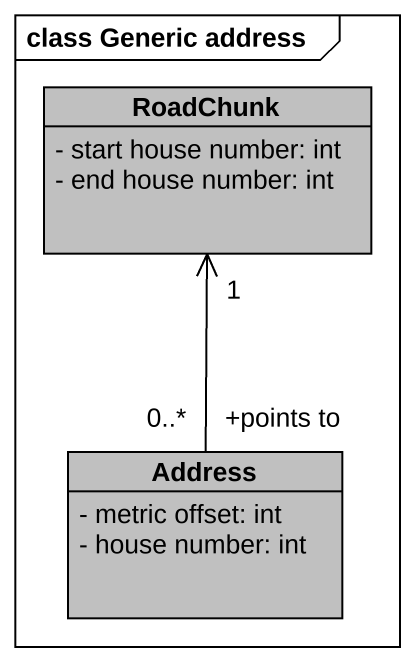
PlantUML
@startuml
mainframe class Generic address
hide circle
hide empty members
skinparam classAttributeIconSize 0
class RoadChunk #C0C0C0 {
  - start house number: int
  - end house number: int
}
class Address #C0C0C0 {
  - metric offset: int
  - house number: int
}
Address "+points to\n0..*" -up-> "1" RoadChunk
@enduml
